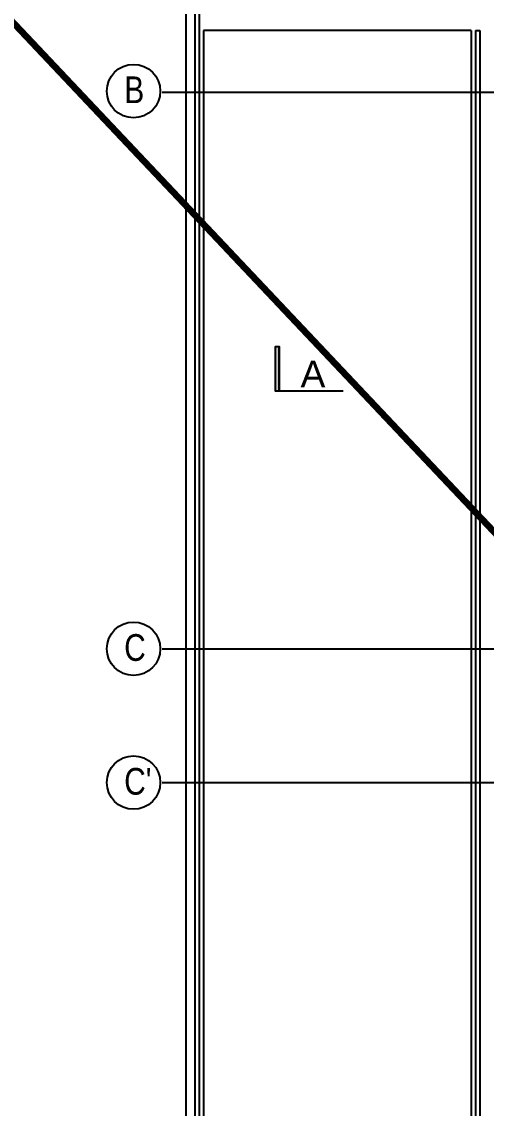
# Model space of a CAD drawing. Header units: millimetres. Extents: x -135140 to 267856, y -70704 to 149933.
# Drawn here: x -58787 to -53577, y 21121 to 33317 of the extents above; entities that cross this region are included whole.
import ezdxf

# ---------------------------------------------------------------- set-up
doc = ezdxf.new("R2010")
doc.units = ezdxf.units.MM
doc.header["$LTSCALE"] = 99.9
doc.linetypes.add('ACAD_ISO10W100', pattern=[18, 12, -3, 0, -3])
for name, color, linetype in [('+48_MEBLE', 251, 'Continuous'), ('+48_OPISY', 251, 'Continuous'), ('+48_OSIE', 8, 'Continuous'), ('SCHODY_', 250, 'Continuous')]:
    doc.layers.add(name, color=color, linetype=linetype)
doc.styles.get("Standard").update_dxf_attribs({"font": 'ARIAL.TTF'})
doc.styles.add('WRP_ARIAL', font='ARIAL.TTF', dxfattribs={"width": 0.8})

# ---------------------------------------------------------------- blocks, each defined once
blk = doc.blocks.new('OZN_OSI')
at = {"layer": '+48_OSIE', "linetype": 'Continuous', "ltscale": 5}
blk.add_circle((0, -30), 30, dxfattribs=at)
at = {"layer": '+48_OSIE', "linetype": 'Continuous', "ltscale": 5, "style": 'WRP_ARIAL', "width": 0.8}
blk.add_attdef('NR', (-23.3, -43.5), '', height=30, dxfattribs=at)

msp = doc.modelspace()

# ---------------------------------------------------------------- hatches: boundary and pattern name
at = {"layer": '+48_OPISY', "ltscale": 5}
msp.add_hatch(color=256, dxfattribs=at).paths.add_polyline_path([(-55941, 29172), (-55941, 29672), (-55901, 29672), (-55901, 29172)])

# ---------------------------------------------------------------- linework, layer by layer
at = {"layer": '+48_MEBLE'}
for p, q in [((-56947, 38772), (-56947, 16457)), ((-53747, 33217), (-56747, 33217)), ((-56747, 33217), (-56747, 16457)), ((-53747, 33217), (-53747, 16457)), ((-53697, 33217), (-53697, 16457)), ((-53647, 33217), (-53647, 16457))]:
    msp.add_line(p, q, dxfattribs=at)
for points in [[(-52392, 38672), (-56847, 38672), (-56847, 16457)], [(-52392, 38622), (-56797, 38622), (-56797, 16457)], [(-53697, 33217), (-53647, 33217)]]:
    msp.add_lwpolyline(points, dxfattribs=at)
at = {"layer": '+48_OPISY', "ltscale": 5}
for p, q in [((-55941, 29172), (-55941, 29672)), ((-55901, 29172), (-55901, 29672))]:
    msp.add_line(p, q, dxfattribs=at)
msp.add_lwpolyline([(-55181, 29172), (-55941, 29172), (-55941, 29672), (-55901, 29672), (-55901, 29172), (-55941, 29172)], dxfattribs=at)
at = {"layer": '+48_OSIE', "linetype": 'ACAD_ISO10W100', "ltscale": 5}
for p, q in [((-57211, 32527), (-26431, 32527)), ((-57211, 26277), (-26431, 26277)), ((-57211, 24777), (-42204, 24777))]:
    msp.add_line(p, q, dxfattribs=at)
at = {"color": 1, "lineweight": 100, "ltscale": 0.15}
msp.add_line((-124516, 102925), (23456, -54024), dxfattribs=at)

# ---------------------------------------------------------------- block references
at = {"layer": 'SCHODY_'}
ref = msp.add_blockref('OZN_OSI', (-57533, 32838), dxfattribs=dict(at, xscale=10, yscale=10, zscale=10))
ref.add_attrib('NR', 'B', (-57637, 32403), dxfattribs={"layer": '+48_OSIE', "linetype": 'Continuous', "ltscale": 5, "height": 300, "style": 'WRP_ARIAL', "width": 0.8})
ref = msp.add_blockref('OZN_OSI', (-57533, 26579), dxfattribs=dict(at, xscale=10, yscale=10, zscale=10))
ref.add_attrib('NR', 'C', (-57638, 26143), dxfattribs={"layer": '+48_OSIE', "linetype": 'Continuous', "ltscale": 5, "height": 300, "style": 'WRP_ARIAL', "width": 0.8})
ref = msp.add_blockref('OZN_OSI', (-57533, 25077), dxfattribs=dict(at, xscale=10, yscale=10, zscale=10))
ref.add_attrib('NR', "C'", (-57638, 24641), dxfattribs={"layer": '+48_OSIE', "linetype": 'Continuous', "ltscale": 5, "height": 300, "style": 'WRP_ARIAL', "width": 0.8})

# ---------------------------------------------------------------- texts
at = {"layer": '+48_OPISY', "ltscale": 5}
msp.add_attdef('A', (-55660, 29212), 'A', height=300, rotation=360, dxfattribs=at)

doc.saveas('drawing.dxf')
